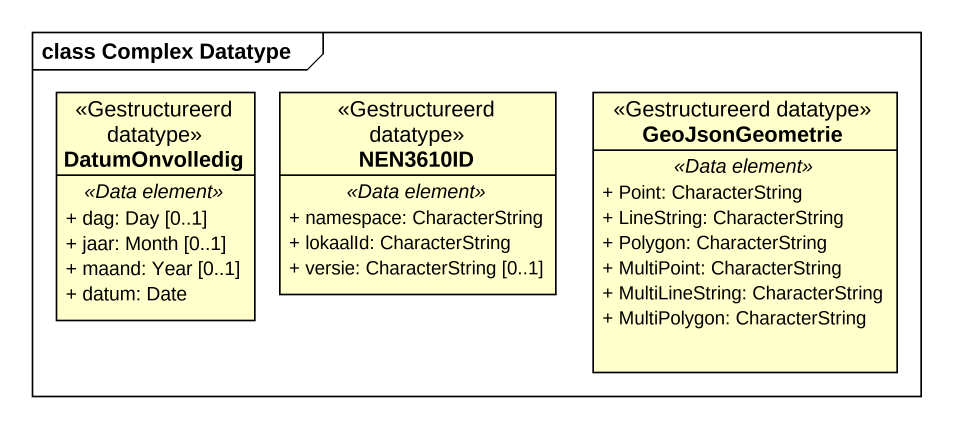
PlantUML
@startuml
mainframe class Complex Datatype
hide circle
hide empty members
skinparam classAttributeIconSize 0
class DatumOnvolledig <<Gestructureerd datatype>> {
  .. <<Data element>> ..
  + dag: Day [0..1]
  + jaar: Month [0..1]
  + maand: Year [0..1]
  + datum: Date
}
class NEN3610ID <<Gestructureerd datatype>> {
  .. <<Data element>> ..
  + namespace: CharacterString
  + lokaalId: CharacterString
  + versie: CharacterString [0..1]
}
class GeoJsonGeometrie <<Gestructureerd datatype>> {
  .. <<Data element>> ..
  + Point: CharacterString
  + LineString: CharacterString
  + Polygon: CharacterString
  + MultiPoint: CharacterString
  + MultiLineString: CharacterString
  + MultiPolygon: CharacterString
}
@enduml
